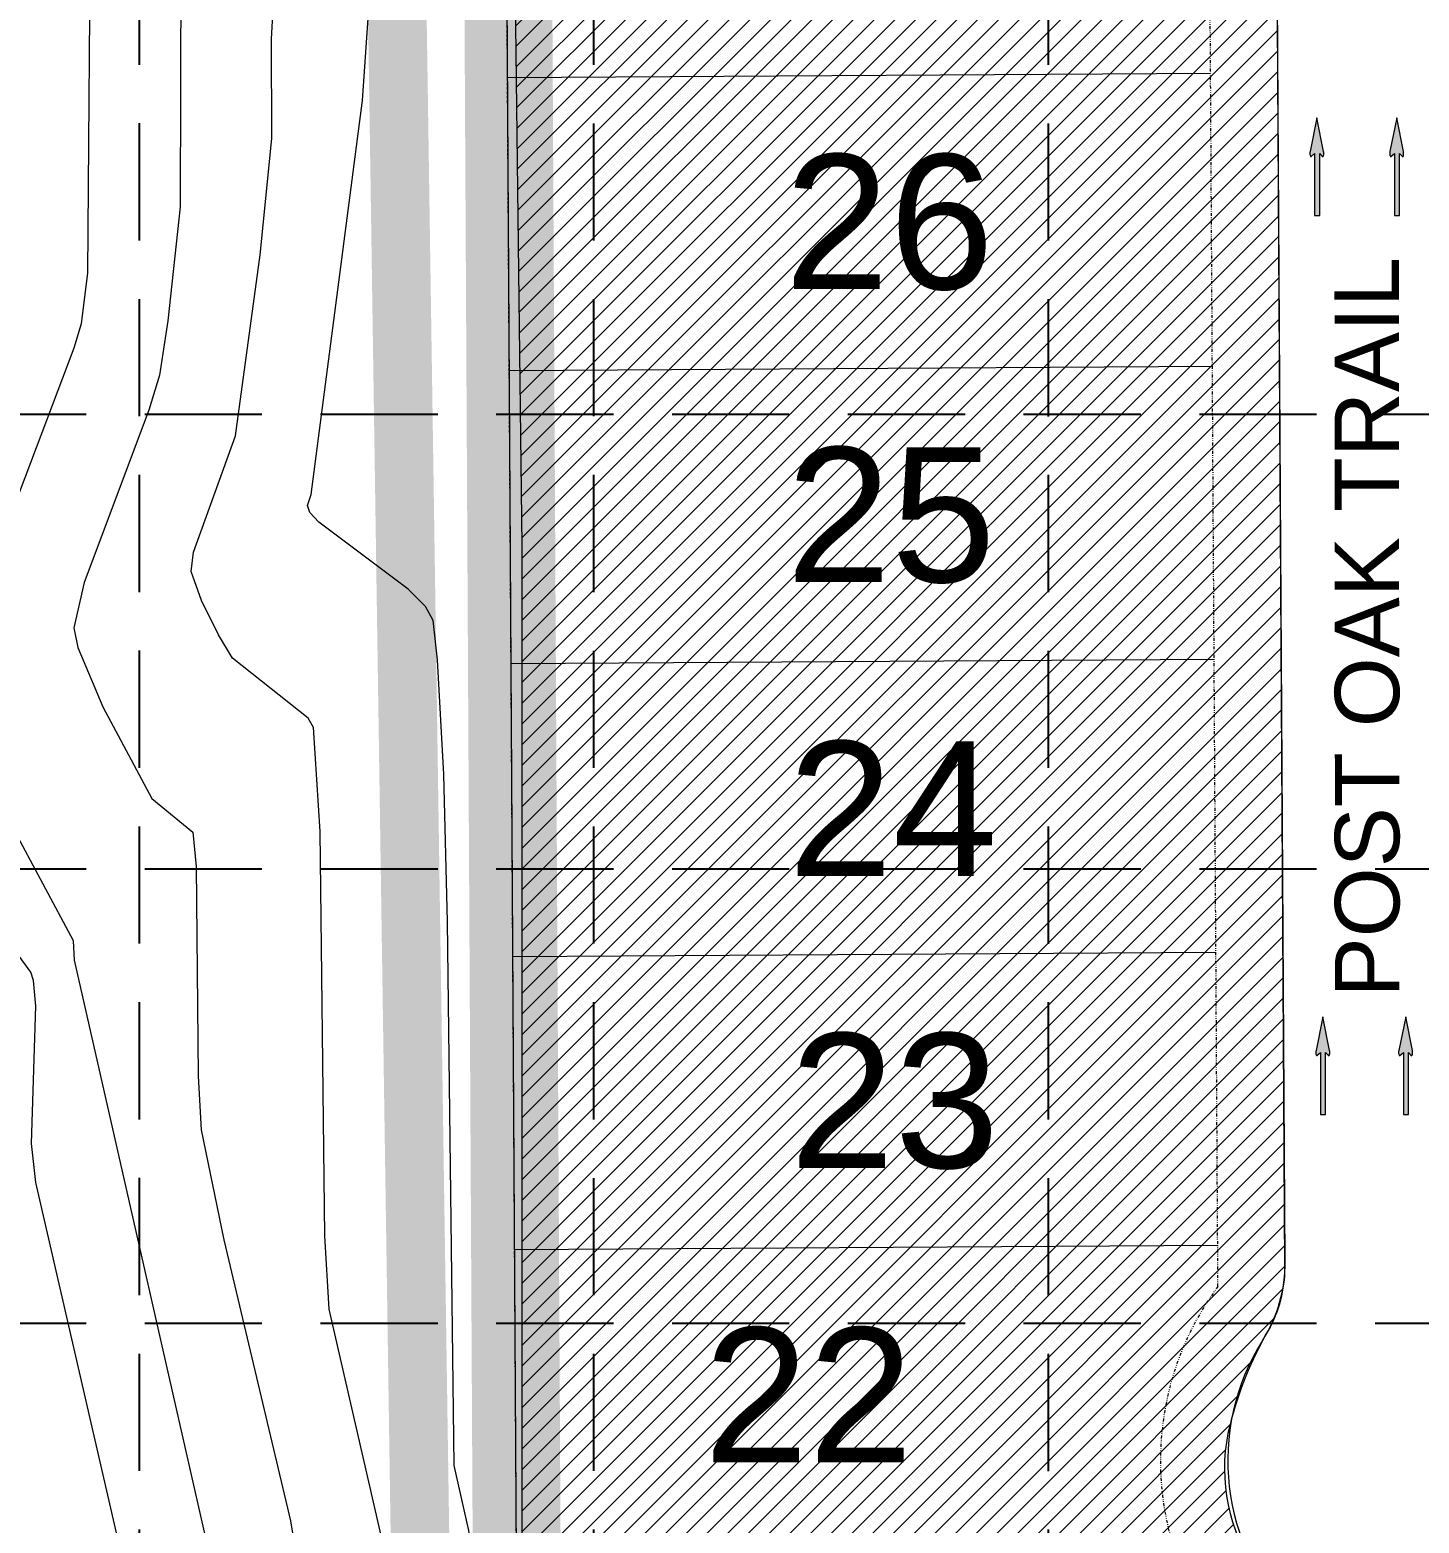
# Model space of a CAD drawing. Extents: x 218174 to 221286, y 216036 to 221010.
# Drawn here: x 219555.9 to 219793, y 218488.8 to 218743.7 of the extents above; entities that cross this region are included whole.
import ezdxf
from ezdxf.enums import TextEntityAlignment as Align

# ---------------------------------------------------------------- set-up
doc = ezdxf.new("R2010")
doc.units = 0
doc.header["$MEASUREMENT"] = 0
doc.linetypes.add('DASHED', pattern=[0.75, 0.5, -0.25])
doc.linetypes.add('DIVIDE', pattern=[1.25, 0.5, -0.25, 0, -0.25, 0, -0.25])
for name, color, linetype, lineweight in [('1 ARROWS', 7, 'Continuous', 0), ('1 CURB LINE', 7, 'Continuous', 0), ('1 LOT NUMBERS', 7, 'Continuous', 0), ('1 PHASE LINES', 7, 'Continuous', 0), ('1 STREET NAMES', 7, 'Continuous', 0), ('1 TOPO', 42, 'Continuous', 0), ('25', 7, 'Continuous', 0), ('PH.2-27', 7, 'Continuous', 0), ('PH.2-29', 7, 'Continuous', 0), ('PH.3-29', 7, 'Continuous', 0)]:
    doc.layers.add(name, color=color, linetype=linetype, lineweight=lineweight)
for name, color, linetype in [('1 LIMITS OF DISTURBANCE', 1, 'DASHED'), ('1 SODDED LOT', 2, 'Continuous'), ('GRID', 251, 'DASHED')]:
    doc.layers.add(name, color=color, linetype=linetype)
doc.styles.get("Standard").update_dxf_attribs({"font": 'ARIAL.TTF'})

msp = doc.modelspace()

# ---------------------------------------------------------------- hatches: boundary and pattern name
at = {"layer": '1 ARROWS', "linetype": 'Continuous', "lineweight": 0}
h = msp.add_hatch(color=256, dxfattribs=at)
edge = h.paths.add_edge_path()
edge.add_line((219774.5999, 218722.038), (219775.2079, 218722.586))
edge.add_line((219775.2079, 218722.586), (219775.2079, 218712.002))
edge.add_line((219775.2079, 218712.002), (219776.0679, 218712.0060000001))
edge.add_line((219776.0679, 218712.0060000001), (219776.0679, 218722.586))
edge.add_line((219776.0679, 218722.586), (219776.5679, 218722.05))
edge.add_line((219776.5679, 218722.05), (219776.569410707, 218722.0491237492))
edge.add_ellipse((219776.6166900098, 218722.584128591), major_axis=(1.281460901627808e-05, 0.5599999835193662), ratio=0.2857142857649623, start_angle=162.8173277884158, end_angle=304.7269333381814)
edge.add_line((219776.7481975214, 218722.9031384934), (219776.7479, 218722.902))
edge.add_line((219776.7479, 218722.902), (219775.6119, 218728.634))
edge.add_line((219775.6119, 218728.634), (219774.4319, 218722.906))
edge.add_line((219774.4319, 218722.906), (219774.4310005245, 218722.9072772058))
edge.add_ellipse((219774.5607117094, 218722.5794480713), major_axis=(1.281459556065419e-05, 0.5599999835553902), ratio=0.2857142857313003, start_angle=54.16847222390225, end_angle=194.4967194430866)
edge.add_line((219774.5999, 218722.038), (219774.5999, 218722.038))
h = msp.add_hatch(color=256, dxfattribs=at)
edge = h.paths.add_edge_path()
edge.add_line((219788.2242, 218722.038), (219788.8322, 218722.586))
edge.add_line((219788.8322, 218722.586), (219788.8322, 218712.002))
edge.add_line((219788.8322, 218712.002), (219789.6922, 218712.0060000001))
edge.add_line((219789.6922, 218712.0060000001), (219789.6922, 218722.586))
edge.add_line((219789.6922, 218722.586), (219790.1922, 218722.05))
edge.add_line((219790.1922, 218722.05), (219790.193710707, 218722.0491237492))
edge.add_ellipse((219790.2409900098, 218722.584128591), major_axis=(1.281460901627808e-05, 0.5599999835193662), ratio=0.2857142857649623, start_angle=162.8173277884158, end_angle=304.7269333381814)
edge.add_line((219790.3724975214, 218722.9031384934), (219790.3722, 218722.902))
edge.add_line((219790.3722, 218722.902), (219789.2362, 218728.634))
edge.add_line((219789.2362, 218728.634), (219788.0562, 218722.906))
edge.add_line((219788.0562, 218722.906), (219788.0553005245, 218722.9072772058))
edge.add_ellipse((219788.1850117094, 218722.5794480713), major_axis=(1.281459556065419e-05, 0.5599999835553902), ratio=0.2857142857313003, start_angle=54.16847222390225, end_angle=194.4967194430866)
edge.add_line((219788.2242, 218722.038), (219788.2242, 218722.038))
h = msp.add_hatch(color=256, dxfattribs=at)
edge = h.paths.add_edge_path()
edge.add_line((219775.6108, 218568.6064), (219776.2188, 218569.1544))
edge.add_line((219776.2188, 218569.1544), (219776.2188, 218558.5704))
edge.add_line((219776.2188, 218558.5704), (219777.0788, 218558.5744))
edge.add_line((219777.0788, 218558.5744), (219777.0788, 218569.1544))
edge.add_line((219777.0788, 218569.1544), (219777.5788, 218568.6184))
edge.add_line((219777.5788, 218568.6184), (219777.580310707, 218568.6175237492))
edge.add_ellipse((219777.6275900098, 218569.152528591), major_axis=(1.281460901627808e-05, 0.5599999835193662), ratio=0.2857142857649623, start_angle=162.8173277884158, end_angle=304.7269333381814)
edge.add_line((219777.7590975214, 218569.4715384934), (219777.7588, 218569.4704))
edge.add_line((219777.7588, 218569.4704), (219776.6228, 218575.2024))
edge.add_line((219776.6228, 218575.2024), (219775.4428, 218569.4744))
edge.add_line((219775.4428, 218569.4744), (219775.4419005245, 218569.4756772058))
edge.add_ellipse((219775.5716117094, 218569.1478480713), major_axis=(1.281459556065419e-05, 0.5599999835553902), ratio=0.2857142857313003, start_angle=54.16847222390225, end_angle=194.4967194430866)
edge.add_line((219775.6108, 218568.6064), (219775.6108, 218568.6064))
h = msp.add_hatch(color=256, dxfattribs=at)
edge = h.paths.add_edge_path()
edge.add_line((219789.7397, 218568.6064), (219790.3477, 218569.1544))
edge.add_line((219790.3477, 218569.1544), (219790.3477, 218558.5704))
edge.add_line((219790.3477, 218558.5704), (219791.2077, 218558.5744))
edge.add_line((219791.2077, 218558.5744), (219791.2077, 218569.1544))
edge.add_line((219791.2077, 218569.1544), (219791.7077, 218568.6184))
edge.add_line((219791.7077, 218568.6184), (219791.709210707, 218568.6175237492))
edge.add_ellipse((219791.7564900098, 218569.152528591), major_axis=(1.281460901627808e-05, 0.5599999835193662), ratio=0.2857142857649623, start_angle=162.8173277884158, end_angle=304.7269333381814)
edge.add_line((219791.8879975213, 218569.4715384934), (219791.8877, 218569.4704))
edge.add_line((219791.8877, 218569.4704), (219790.7517, 218575.2024))
edge.add_line((219790.7517, 218575.2024), (219789.5717, 218569.4744))
edge.add_line((219789.5717, 218569.4744), (219789.5708005244, 218569.4756772058))
edge.add_ellipse((219789.7005117094, 218569.1478480713), major_axis=(1.281459556065419e-05, 0.5599999835553902), ratio=0.2857142857313003, start_angle=54.16847222390225, end_angle=194.4967194430866)
edge.add_line((219789.7397, 218568.6064), (219789.7397, 218568.6064))
at = {"layer": '1 SODDED LOT', "linetype": 'Continuous', "lineweight": 0}
h = msp.add_hatch(dxfattribs=at)
h.set_pattern_fill('ANSI31', color=256, scale=20, style=0)
h.set_pattern_definition([(45, (0, 0), (-1.767766952966369, 1.767766952966369), [])])
edge = h.paths.add_edge_path()
edge.add_line((219898.3558773897, 218322.2500766634), (219639.946741421, 218326.1165738832))
edge.add_line((219639.946741421, 218326.1165738832), (219639.946741421, 218655.6374636496))
edge.add_line((219639.946741421, 218655.6374636496), (219637.4714725486, 218861.4464231865))
edge.add_line((219637.4714725486, 218861.4464231865), (219636.2738781594, 218991.1067322876))
edge.add_line((219636.2738781594, 218991.1067322876), (219635.7121222768, 219057.0054119185))
edge.add_line((219635.7121222768, 219057.0054119185), (219744.3264269401, 219057.5122349578))
edge.add_arc((219744.4469276729, 219031.6884221413), 25.82409395909194, 42.963530276012875, 90.2673553032173, ccw=False)
edge.add_arc((219752.2234008876, 219038.9308520468), 15.19741401685737, -11.302147703193782, 42.96353027596689, ccw=False)
edge.add_line((219767.1260962099, 219035.9524187457), (219770.0765525051, 218532.3982177599))
edge.add_arc((219748.7076965838, 218532.2730120217), 21.36922272482008, -29.736731804190583, 0.3357071761769248, ccw=False)
edge.add_arc((219823.4309032504, 218489.5881343916), 64.68631976270979, 150.2632681958107, 165.6354613498246)
edge.add_arc((219790.1415577229, 218498.1134274707), 30.32265948429212, 165.6354613498002, 211.9913364475425)
edge.add_arc((219818.7456865061, 218515.9812574852), 64.04884416136214, 211.9913364475305, 228.4292462046087)
edge.add_arc((219796.6998950991, 218491.1249413862), 30.8245553236249, 228.4292462046339, 286.9825914303029)
edge.add_arc((219636.1982944555, 219016.6730811194), 580.3348927933908, 286.982591430304, 288.0631895932282)
edge.add_arc((219813.4205946184, 218473.2788078611), 8.771178160590438, 288.0631895931747, 314.3918421938908)
edge.add_arc((219824.1833109772, 218462.2851529577), 6.613766153800952, 99.19525776798753, 134.3918421938581, ccw=False)
edge.add_line((219823.1264345566, 218468.8139288742), (219826.2932906578, 218470.1890074321))
edge.add_line((219826.2932906578, 218470.1890074321), (219830.161082357, 218470.9160528756))
edge.add_line((219830.161082357, 218470.9160528756), (219877.9842655937, 218471.3887372155))
edge.add_arc((219878.1728426218, 218452.3097176469), 19.07995149347633, 10.284966861461612, 90.56629304039359, ccw=False)
edge.add_line((219896.9462158862, 218455.7163296399), (219898.3558773897, 218322.2500766634))

# ---------------------------------------------------------------- linework, layer by layer
at = {"layer": '1 ARROWS', "linetype": 'Continuous', "lineweight": 0}
for p, q in [((219775.6119, 218728.634), (219774.4319, 218722.906)), ((219776.7479, 218722.902), (219775.6119, 218728.634)), ((219789.2362, 218728.634), (219788.0562, 218722.906)), ((219790.3722, 218722.902), (219789.2362, 218728.634)), ((219774.4319, 218722.906), (219774.4310005245, 218722.9072772058)), ((219774.5999, 218722.038), (219775.2079, 218722.586)), ((219774.5999, 218722.038), (219774.5999, 218722.038)), ((219775.2079, 218722.586), (219775.2079, 218712.002)), ((219776.0679, 218712.0060000001), (219776.0679, 218722.586)), ((219776.0679, 218722.586), (219776.5679, 218722.05)), ((219776.5679, 218722.05), (219776.569410707, 218722.0491237492)), ((219776.7481975214, 218722.9031384934), (219776.7479, 218722.902)), ((219788.0562, 218722.906), (219788.0553005245, 218722.9072772058)), ((219788.2242, 218722.038), (219788.8322, 218722.586)), ((219788.2242, 218722.038), (219788.2242, 218722.038)), ((219788.8322, 218722.586), (219788.8322, 218712.002)), ((219789.6922, 218712.0060000001), (219789.6922, 218722.586)), ((219789.6922, 218722.586), (219790.1922, 218722.05)), ((219790.1922, 218722.05), (219790.193710707, 218722.0491237492)), ((219790.3724975214, 218722.9031384934), (219790.3722, 218722.902)), ((219775.2079, 218712.002), (219776.0679, 218712.0060000001)), ((219788.8322, 218712.002), (219789.6922, 218712.0060000001)), ((219776.6228, 218575.2024), (219775.4428, 218569.4744)), ((219777.7588, 218569.4704), (219776.6228, 218575.2024)), ((219790.7517, 218575.2024), (219789.5717, 218569.4744)), ((219791.8877, 218569.4704), (219790.7517, 218575.2024)), ((219775.4428, 218569.4744), (219775.4419005245, 218569.4756772058)), ((219775.6108, 218568.6064), (219776.2188, 218569.1544)), ((219776.2188, 218569.1544), (219776.2188, 218558.5704)), ((219777.0788, 218558.5744), (219777.0788, 218569.1544)), ((219777.0788, 218569.1544), (219777.5788, 218568.6184)), ((219777.7590975214, 218569.4715384934), (219777.7588, 218569.4704)), ((219789.5717, 218569.4744), (219789.5708005244, 218569.4756772058)), ((219789.7397, 218568.6064), (219790.3477, 218569.1544)), ((219790.3477, 218569.1544), (219790.3477, 218558.5704)), ((219791.2077, 218558.5744), (219791.2077, 218569.1544)), ((219791.2077, 218569.1544), (219791.7077, 218568.6184)), ((219791.8879975213, 218569.4715384934), (219791.8877, 218569.4704)), ((219775.6108, 218568.6064), (219775.6108, 218568.6064)), ((219777.5788, 218568.6184), (219777.580310707, 218568.6175237492)), ((219789.7397, 218568.6064), (219789.7397, 218568.6064)), ((219791.7077, 218568.6184), (219791.709210707, 218568.6175237492)), ((219776.2188, 218558.5704), (219777.0788, 218558.5744)), ((219790.3477, 218558.5704), (219791.2077, 218558.5744))]:
    msp.add_line(p, q, dxfattribs=at)
for centre, major_axis, ratio, start_param, end_param in [((219774.5607117094, 218722.5794480713), (1.281459556065419e-05, 0.5599999835553902), 0.2857142857313003, 0.9454181910821893, 3.394608138609533), ((219776.6166900098, 218722.584128591), (1.281460901627808e-05, 0.5599999835193662), 0.2857142857649623, 2.841698449206714, 5.318488306256541), ((219788.1850117094, 218722.5794480713), (1.281459556065419e-05, 0.5599999835553902), 0.2857142857313003, 0.9454181910821893, 3.394608138609533), ((219790.2409900098, 218722.584128591), (1.281460901627808e-05, 0.5599999835193662), 0.2857142857649623, 2.841698449206714, 5.318488306256541), ((219775.5716117094, 218569.1478480713), (1.281459556065419e-05, 0.5599999835553902), 0.2857142857313003, 0.9454181910821893, 3.394608138609533), ((219777.6275900098, 218569.152528591), (1.281460901627808e-05, 0.5599999835193662), 0.2857142857649623, 2.841698449206714, 5.318488306256541), ((219789.7005117094, 218569.1478480713), (1.281459556065419e-05, 0.5599999835553902), 0.2857142857313003, 0.9454181910821893, 3.394608138609533), ((219791.7564900098, 218569.152528591), (1.281460901627808e-05, 0.5599999835193662), 0.2857142857649623, 2.841698449206714, 5.318488306256541)]:
    msp.add_ellipse(centre, major_axis=major_axis, ratio=ratio, start_param=start_param, end_param=end_param, dxfattribs=at)
for p in [(219776.5679, 218722.05), (219790.1922, 218722.05), (219777.5788, 218568.6184), (219791.7077, 218568.6184)]:
    msp.add_point(p, dxfattribs=at)
at = {"layer": '1 CURB LINE', "color": 7, "linetype": 'Continuous', "lineweight": 0}
msp.add_line((219770.1814, 218533.4876), (219767.1217, 219037.5309), dxfattribs=at)
for centre, radius, start, end in [((219745.1818762678, 218533.33589192), 25, 327.7549583333333, 0.3477972222222463), ((219798.8885248903, 218499.4560174554), 38.5, 147.7549583333333, 302.9404833333333)]:
    msp.add_arc(centre, radius, start, end, dxfattribs=at)
at = {"layer": '1 LIMITS OF DISTURBANCE', "lineweight": 0, "ltscale": 50, "const_width": 10, "flags": 128}
msp.add_lwpolyline([(218444.4822009378, 220364.2087428127), (219055.857668967, 220366.6779388952), (219055.857668967, 220772.7696965267), (219285.0863828114, 220772.7696965267), (219285.0863828114, 220791.7335587853), (219318.8554241965, 220791.7335587853), (219318.8554241965, 220759.5240548454), (219391.601146207, 220758.4415755138), (220987.667060722, 220731.1144035474), (220986.7197379695, 220286.8091661247), (221023.2650102217, 220286.8091661247), (221023.2650102217, 220226.9214105199), (220988.4649376277, 220226.9214105199), (220988.4649376277, 219086.779522647), (220977.7945212361, 219041.6758504541, 0.03000122989087034), (220966.3612096216, 218975.9845275235, 0.03704064733269622), (220958.7390232219, 218777.006480876, -0.0101856939958706), (220966.039779394, 218302.6241112363), (220199.5849835647, 218302.6241112363), (219982.3855932277, 216800.0150451882), (219977.5853550621, 216762.8416492814), (218877.4706299325, 216761.9335807207), (218945.2876769361, 216986.6623163462), (218954.7725792511, 217018.0570657145), (218971.3711209517, 217065.4453673034), (218954.8033776455, 217122.225412711), (218977.97593586, 217150.6427880634), (218953.2759864516, 217263.4655617167), (219000.173787857, 217274.2659437782), (219042.0764653459, 217384.3261462432), (219013.3432068802, 217433.3747258098), (219061.2319781042, 217463.2823920406), (219069.3844603495, 217505.3066446885), (219032.4881251179, 217553.6185555894), (219010.6884965084, 217581.6761660247), (219077.041073506, 217902.0243416065), (219154.3434638442, 217909.6853876947), (219184.1853364456, 217879.8662759533), (219210.362413556, 217907.0696777637), (219196.6583446522, 217984.8573100211), (219196.266951059, 218037.7639563552), (219218.3102775017, 218088.1203908873), (219287.6021185969, 218144.4504261659), (219303.4570167389, 218163.2271045921), (219276.2187716679, 218216.9971774631), (219308.553435998, 218249.6543638936), (219362.5487625909, 218227.735489162), (219407.8256037375, 218356.005375819), (219624.5411199252, 218350.175185403), (219618.323131142, 218768.3288473151), (219580.0265123588, 218772.4883490713), (219581.6915892365, 218810.7557698603), (219618.323131142, 218809.9238764573), (219616.5590213124, 219036.7502892522), (219553.4185778775, 219045.1625951735), (219530.2670641653, 218997.8433700236), (219491.3304662735, 219015.7195186589), (219509.2202568015, 219059.8841450111), (219452.3938470384, 219092.4818319036), (219322.8841444425, 218925.1875902816), (219168.5833565106, 218724.4836401443), (219101.3963737568, 218550.1996503541), (219137.9702208544, 218518.1612799625), (219105.8653205002, 218463.431513591), (219082.6381332332, 218238.5597961059), (218854.7213917476, 217964.361363612), (218635.5148529474, 218283.5341396029), (218444.6246461794, 218285.591644741), (218423.5765368737, 220363.6489399396)], format="xyb", dxfattribs=at)
at = {"layer": '1 PHASE LINES', "color": 0, "linetype": 'Continuous', "lineweight": 0, "const_width": 15, "flags": 128}
msp.add_lwpolyline([(219640.2679505002, 218320.707414279), (219639.8489250377, 218328.4863300022), (219635.9547743524, 219056.7357300892), (219647.9905221956, 219163.5014669955), (219681.1663690046, 219248.6454678707), (219712.0415778922, 219299.3303426313), (219762.7858490314, 219356.6448532342), (219808.6017581236, 219392.9396871631), (219904.9958660706, 219444.9920438103), (219946.8976898272, 219514.4270202281), (219940.6588913182, 220515.3600811943), (219838.4660625423, 220514.4359623494), (219838.4660625423, 220505.1947970615), (219787.6008602165, 220505.1947970615), (219787.6008602165, 220514.4359623494), (219764.4803156451, 220514.4359623494), (219764.5061837351, 220564.5291884352), (219774.8161970176, 220564.6351828437), (219774.8161970176, 220735.5524228953)], dxfattribs=at)
at = {"layer": '1 SODDED LOT', "linetype": 'Continuous', "lineweight": 0, "flags": 128}
msp.add_lwpolyline([(219898.3558773897, 218322.2500766634), (219639.946741421, 218326.1165738832), (219639.946741421, 218655.6374636496), (219637.4714725486, 218861.4464231865), (219636.2738781594, 218991.1067322876), (219635.7121222768, 219057.0054119185), (219744.3264269401, 219057.5122349578, -0.2093837228577119), (219763.3446808807, 219049.288386701, -0.2413051558084693), (219767.1260962099, 219035.9524187457), (219770.0765525051, 218532.3982177599, -0.1319740639842243), (219767.2628854748, 218521.6735476445, 0.06717461348194435), (219760.7668787538, 218505.6361871811, 0.2050698845152529), (219764.4240546836, 218482.0487545633, 0.07184715570039078), (219776.2464334706, 218468.0639544535, 0.2611951068783209), (219805.7031660682, 218461.6445356435, 0.004715033898870393), (219816.1402360669, 218464.9399160453, 0.115388479614441), (219819.5565741023, 218467.0111669894, -0.1547929187340353), (219823.1264345566, 218468.8139288742), (219826.2932906578, 218470.1890074321), (219830.161082357, 218470.9160528756), (219877.9842655937, 218471.3887372155, -0.3653609878455445), (219896.9462158862, 218455.7163296399)], format="xyb", close=True, dxfattribs=at)
at = {"layer": '1 TOPO', "color": 5, "linetype": 'Continuous', "lineweight": 0}
for points in [[(219547.6938, 218647.6795), (219563.498, 218689.396), (219564.7617, 218693.5655), (219565.8465, 218702.1483), (219566.3298, 218768.6552), (219567.2349, 218784.3199), (219573.8383, 218867.077), (219575.9865, 218889.4718), (219579.1467, 218912.8421), (219580.8504, 218916.0316), (219597.0702, 218934.4423), (219599.2272, 218938.2218), (219599.4368, 218939.6805), (219597.7184, 218944.0087), (219593.8404, 218949.7427), (219573.9063, 218973.5393), (219569.5301, 218980.7033), (219550.1442, 219016.9015)], [(219639.696411421, 218365.8797798969), (219629.3493, 218382.2079), (219629.4902, 218383.9241), (219631.0533, 218388.5311), (219631.5997, 218482.7271), (219630.8704, 218487.5411), (219628.3424, 218498.6607), (219627.2306, 218591.449), (219626.5865, 218616.5832), (219625.5146, 218636.1559), (219624.7743, 218642.8667), (219623.4467, 218645.2766), (219620.5002, 218648.2092), (219605.2364, 218659.6271), (219603.7193, 218661.3299), (219603.3092, 218662.5035), (219603.9577, 218664.3957), (219612.6847, 218731.6347), (219621.6453, 218861.2979), (219627.5785, 218930.4507), (219629.6631, 218948.2486), (219631.748, 218951.2898), (219635.442, 218955.2465), (219636.1132110781, 218956.1791108676)], [(219616.4941, 218483.9834), (219607.0069, 218525.3256), (219606.2888, 218537.8668), (219605.4813, 218606.8622), (219604.3461, 218624.6052), (219603.4263, 218626.2097), (219590.4939, 218636.4701), (219588.1128, 218640.4292), (219585.2354, 218646.2796), (219583.4618, 218651.2615), (219583.8397, 218654.5404), (219591.0364, 218674.3924), (219595.2338, 218705.3044), (219597.2317, 218725.1556), (219597.1879, 218742.1583), (219598.653, 218768.4296)], [(219581.7226, 218754.2104), (219581.5615, 218713.4639), (219579.4766, 218694.0405), (219578.0561, 218684.7229), (219576.254, 218678.7586), (219565.2036, 218649.371), (219563.4475, 218641.5924), (219564.1085, 218638.2532), (219568.3763, 218628.164), (219576.7398, 218612.4921), (219583.7643, 218606.7314), (219584.3352, 218600.8823), (219584.662, 218565.1191), (219585.1657, 218555.9143), (219589.0457, 218537.1818), (219600.4105, 218489.2275), (219602.3814, 218477.202)], [(219604.45219093, 218326.6597510196), (219597.3363, 218335.5716), (219584.0193, 218354.1384), (219580.8333, 218359.3485), (219578.8157, 218363.5829), (219578.4188, 218365.1461), (219578.7784, 218369.5991), (219582.5227, 218383.4539), (219587.1955, 218398.1696), (219589.0681, 218405.6294), (219589.6496, 218419.6975), (219589.4274, 218455.9904), (219588.1564, 218470.8611), (219586.0902, 218485.8162), (219563.5349, 218584.9221), (219563.3779, 218588.2085), (219553.0143, 218607.5283)], [(219584.9787987521, 218326.999154652), (219571.3034, 218344.042), (219564.1156, 218353.7021), (219561.5442, 218358.64), (219562.3936, 218365.1707), (219572.7296, 218401.7062), (219575.0585, 218411.222), (219575.6088, 218421.6358), (219575.3496, 218448.5456), (219573.6574, 218466.3762), (219571.0577, 218485.6938), (219556.9349, 218546.9638), (219556.2353, 218553.5903), (219556.966, 218577.0523), (219556.5256, 218581.4217), (219556.0795, 218582.8626), (219553.6767, 218586.2213)]]:
    msp.add_lwpolyline(points, dxfattribs=at)
at = {"layer": '25', "color": 7, "linetype": 'DASHED', "lineweight": 0}
msp.add_lwpolyline([(219639.9373, 218326.1956), (219635.5706, 219045.5693), (219635.5744073546, 219046.0019351213)], dxfattribs=at)
at = {"layer": 'GRID', "color": 253, "linetype": 'DASHED', "ltscale": 40}
for p, q in [((219574.6183524896, 216427.7317983443), (219574.6183524896, 220928.2973227122)), ((219652.2111346712, 216427.7195991363), (219652.2111346712, 220928.2973227122)), ((219729.8039168528, 216427.7073999283), (219729.8039168528, 220928.2973227122)), ((218255.5410554017, 218678.1066394444), (221204.0667783041, 218678.1066394444)), ((218255.5410554017, 218600.513857263), (221204.0667783041, 218600.513857263)), ((218255.5410554017, 218522.9210750812), (221204.0667783041, 218522.9210750812))]:
    msp.add_line(p, q, dxfattribs=at)
at = {"layer": 'PH.2-27', "color": 7, "linetype": 'DIVIDE', "lineweight": 0}
msp.add_line((219758.7072, 218529.2127), (219755.574, 219045.3759), dxfattribs=at)
msp.add_arc((219798.8885248903, 218499.4560174554), 50, 143.4778916666667, 307.2176861111111, dxfattribs=at)
at = {"layer": 'PH.2-29', "color": 7, "linetype": 'Continuous', "lineweight": 0}
for p, q in [((219639.9373, 218326.1956), (219635.5706, 219045.5693)), ((219637.4525, 218735.5439), (219757.4503, 218736.2723)), ((219637.756, 218685.5448), (219757.7538, 218686.2732)), ((219638.0595, 218635.5457), (219758.0573, 218636.2741)), ((219638.363, 218585.5466), (219758.3608, 218586.275)), ((219638.6665, 218535.5476), (219758.6643, 218536.276))]:
    msp.add_line(p, q, dxfattribs=at)
at = {"layer": 'PH.3-29', "color": 7, "linetype": 'Continuous', "lineweight": 0}
msp.add_line((219639.9373, 218326.1956), (219635.5706, 219045.5693), dxfattribs=at)

# ---------------------------------------------------------------- texts
at = {"layer": '1 LOT NUMBERS', "color": 7, "linetype": 'Continuous', "lineweight": 0}
for s, p in [('26', (219702.6028, 218710.9388)), ('25', (219702.9063, 218660.9397)), ('24', (219703.2098, 218610.9406)), ('23', (219703.5133, 218560.9415)), ('22', (219688.8173, 218510.8515))]:
    msp.add_text(s, height=23, dxfattribs=at).set_placement(p, align=Align.MIDDLE)
at = {"layer": '1 STREET NAMES', "color": 7, "linetype": 'Continuous', "lineweight": 0}
msp.add_text('POST OAK TRAIL', height=11, rotation=90.04249722222224, dxfattribs=at).set_placement((219789.6394757951, 218641.7414971142), align=Align.CENTER)

doc.saveas('drawing.dxf')
